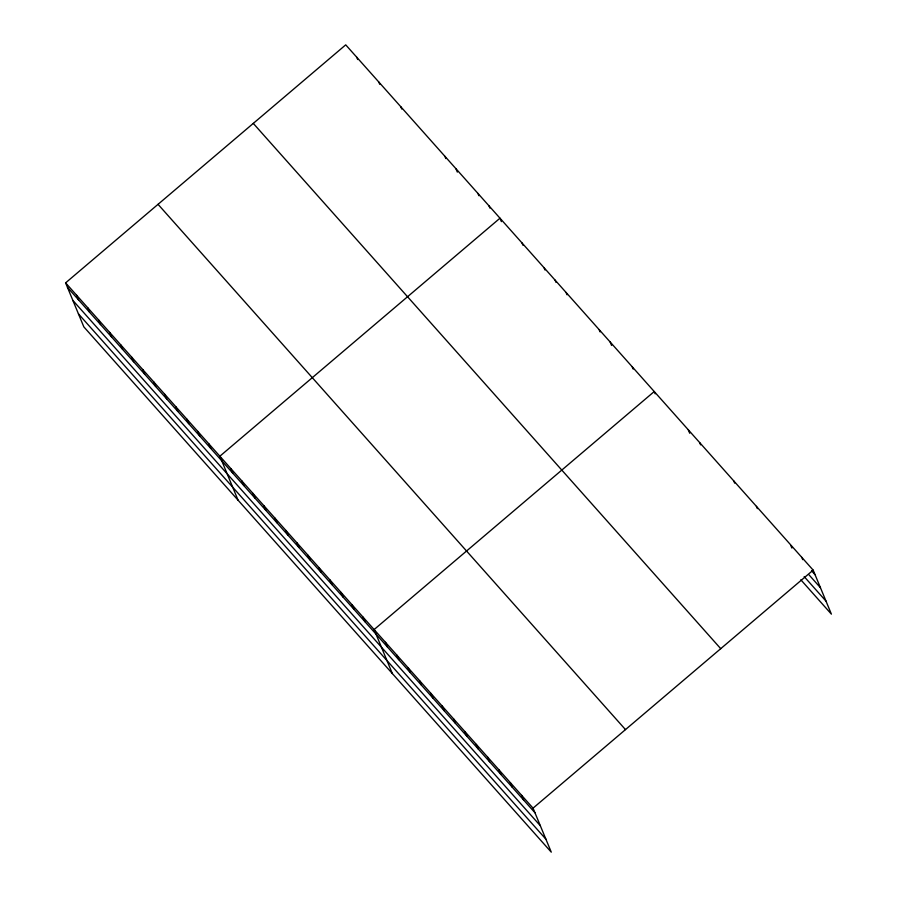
<?xml version="1.0" encoding="UTF-8"?>
<svg xmlns="http://www.w3.org/2000/svg" width="897" height="897" viewBox="0 0 897 897"><rect width="100%" height="100%" fill="white"/><g stroke="black" fill="none" stroke-linecap="round" stroke-linejoin="round"><path stroke-width="1.35" d="M65.604 282.869L533.042 808.152L551.274 852.15L83.836 326.867L65.604 282.869L345.726 44.85L813.164 570.133L831.396 614.131L800.83 579.787M533.042 808.152L813.164 570.133M811.572 570.784L815.07 574.708M809.105 574.966L820.452 587.714M804.172 576.592L826.002 601.125M253.29 123.394L720.728 648.677M158.04 204.325L625.489 729.609M67.499 287.444L534.948 812.727M72.892 300.45L540.33 825.733M78.443 313.86L545.881 839.144M801.817 557.373L802.77 559.661M790.941 545.768L791.883 548.056M756.406 506.345L757.36 508.633M733.701 480.837L734.654 483.124M699.649 442.569L700.591 444.856M688.291 429.809L689.715 433.24M655.191 393.828L654.238 391.541L374.116 629.559L392.348 673.557M632.206 366.772L633.147 369.059M610.162 342.015L611.586 345.446M599.151 329.625L600.093 331.912M566.097 292.478L567.039 294.777M555.075 280.099L556.028 282.387M544.053 267.721L545.006 270.008M522.02 242.952L522.962 245.24M501.401 221.626L499.988 218.195L219.866 456.214L238.086 500.212M488.966 205.817L489.908 208.104M477.944 193.427L478.897 195.714M455.911 168.67L457.335 172.101M444.89 156.28L445.843 158.578M400.813 106.754L401.766 109.042M378.781 81.997L379.734 84.284M356.748 57.229L357.69 59.516M521.695 795.392L523.59 799.967M510.348 782.633L512.243 787.218M498.99 769.884L500.885 774.459M487.643 757.124L489.538 761.699M476.285 744.364L478.179 748.939M464.938 731.604L466.832 736.19M453.579 718.856L455.474 723.431M442.232 706.096L444.127 710.671M430.874 693.336L432.769 697.911M419.527 680.576L421.422 685.162M408.169 667.828L410.075 672.402M396.822 655.068L398.717 659.643M385.475 642.308L387.369 646.894M363.094 617.17L365.001 621.756M352.084 604.791L353.979 609.366M341.062 592.412L342.957 596.987M330.04 580.023L331.935 584.609M319.029 567.644L320.924 572.219M308.007 555.265L309.902 559.84M296.985 542.887L298.88 547.462M285.975 530.497L287.87 535.083M274.953 518.118L276.848 522.693M263.931 505.74L265.826 510.315M252.92 493.361L254.815 497.936M241.898 480.971L243.793 485.557M230.877 468.593L232.772 473.168M208.844 443.824L210.739 448.41M197.822 431.446L199.717 436.02M186.811 419.067L188.706 423.642M175.79 406.689L177.684 411.263M164.768 394.299L166.663 398.885M153.757 381.92L155.652 386.495M142.735 369.542L144.63 374.116M131.713 357.163L133.608 361.738M120.691 344.773L122.597 349.359M109.681 332.395L111.576 336.969M98.659 320.016L100.554 324.591M87.637 307.626L89.543 312.212M76.626 295.248L78.521 299.822"/></g></svg>
